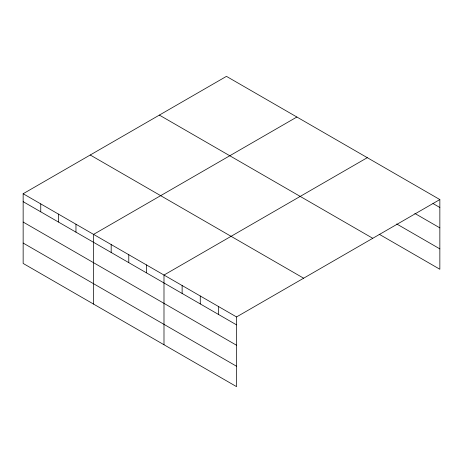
<?xml version="1.0" encoding="UTF-8"?>
<svg xmlns="http://www.w3.org/2000/svg" width="463" height="463" viewBox="0 0 463 463"><rect width="100%" height="100%" fill="white"/><g stroke="black" fill="none" stroke-linecap="round" stroke-linejoin="round"><path stroke-width="0.69" d="M23.15 193.737L236.547 316.941L236.547 386.64L23.15 263.435L23.15 193.737L226.453 76.36L439.85 199.565L439.85 269.263L379.18 234.232M296.876 117.017L93.572 234.394L93.572 304.093M367.298 157.675L163.989 275.051L163.989 344.75M236.547 316.941L439.85 199.565M432.969 203.517L439.85 207.493M414.831 213.431L439.85 227.877M396.693 223.959L439.85 248.88M159.365 115.096L372.761 238.3M90.239 155.007L303.635 278.205M23.15 201.665L236.547 324.87M23.15 222.049L236.547 345.253M23.15 243.052L236.547 366.256M218.403 306.471L218.403 314.4M200.265 295.996L200.265 303.925M182.127 285.526L182.127 293.455M146.383 264.888L146.383 272.817M128.778 254.725L128.778 262.654M111.178 244.562L111.178 252.491M75.967 224.231L75.967 232.16M58.361 214.068L58.361 221.997M40.756 203.905L40.756 211.834"/></g></svg>
